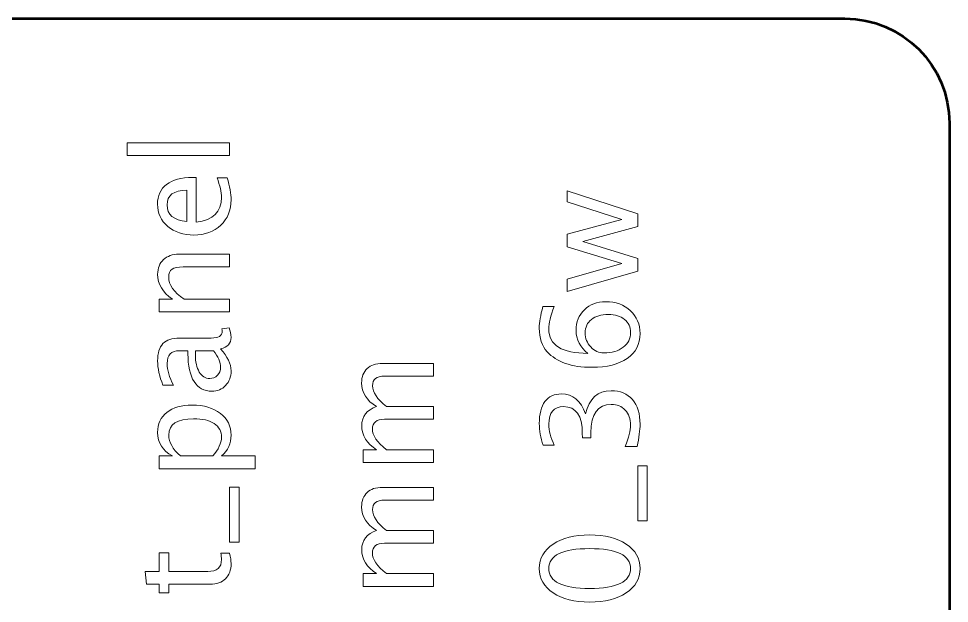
# Model space of a CAD drawing. Header units: centimetres. Extents: x -9.1 to 9.1, y -13.6 to 13.6.
# Drawn here: x 4.6 to 9.05, y 10.753 to 13.55 of the extents above; entities that cross this region are included whole.
import ezdxf

# ---------------------------------------------------------------- set-up
doc = ezdxf.new("R2010")
doc.units = ezdxf.units.CM
doc.header["$MEASUREMENT"] = 0
doc.layers.add('Layer 1', color=7, linetype='Continuous')

msp = doc.modelspace()

# ---------------------------------------------------------------- linework, layer by layer
at = {"layer": 'Layer 1', "lineweight": 53}
msp.add_open_spline([(0.15, 13.05), (0.15, 13.05), (0.15, 0.65), (0.15, 0.65), (0.15, 0.65), (0.15, 0.37386), (0.37386, 0.15), (0.65, 0.15), (0.65, 0.15), (0.65, 0.15), (8.55, 0.15), (8.55, 0.15), (8.55, 0.15), (8.82614, 0.15), (9.05, 0.37386), (9.05, 0.65), (9.05, 0.65), (9.05, 0.65), (9.05, 13.05), (9.05, 13.05), (9.05, 13.05), (9.05, 13.32614), (8.82614, 13.55), (8.55, 13.55), (8.55, 13.55), (8.55, 13.55), (0.65, 13.55), (0.65, 13.55), (0.65, 13.55), (0.37386, 13.55), (0.15, 13.32614), (0.15, 13.05)], degree=3, knots=[0, 0, 0, 0, 0.1111111, 0.1111111, 0.1111111, 0.1111111, 0.2222222, 0.2222222, 0.2222222, 0.2222222, 0.3333333, 0.3333333, 0.3333333, 0.3333333, 0.4444444, 0.4444444, 0.4444444, 0.4444444, 0.5555556, 0.5555556, 0.5555556, 0.5555556, 0.6666667, 0.6666667, 0.6666667, 0.6666667, 0.7777778, 0.7777778, 0.7777778, 0.7777778, 1, 1, 1, 1], dxfattribs=at)
at = {"layer": 'Layer 1', "color": 5, "lineweight": 9}
for points, knots in [([(5.60826, 12.89514), (5.60826, 12.89514), (5.11867, 12.89514), (5.11867, 12.89514), (5.11867, 12.89514), (5.11867, 12.89514), (5.11867, 12.9561), (5.11867, 12.9561), (5.11867, 12.9561), (5.11867, 12.9561), (5.60826, 12.9561), (5.60826, 12.9561), (5.60826, 12.9561), (5.60826, 12.9561), (5.60826, 12.89514), (5.60826, 12.89514)], [0, 0, 0, 0, 0.2, 0.2, 0.2, 0.2, 0.4, 0.4, 0.4, 0.4, 0.6, 0.6, 0.6, 0.6, 1, 1, 1, 1]), ([(5.59746, 12.78837), (5.60974, 12.74741), (5.61588, 12.71238), (5.61588, 12.68316), (5.61588, 12.68316), (5.61588, 12.63331), (5.59937, 12.59278), (5.56646, 12.56155), (5.56646, 12.56155), (5.53354, 12.53033), (5.49089, 12.51467), (5.4384, 12.51467), (5.4384, 12.51467), (5.38749, 12.51467), (5.34569, 12.52843), (5.31298, 12.55605), (5.31298, 12.55605), (5.28039, 12.58367), (5.26409, 12.61902), (5.26409, 12.6621), (5.26409, 12.6621), (5.26409, 12.70285), (5.27859, 12.73439), (5.30759, 12.75662), (5.30759, 12.75662), (5.33659, 12.77884), (5.37765, 12.78995), (5.43088, 12.78995), (5.43088, 12.78995), (5.43088, 12.78995), (5.44951, 12.78964), (5.44951, 12.78964), (5.44951, 12.78964), (5.44951, 12.78964), (5.44951, 12.5769), (5.44951, 12.5769), (5.44951, 12.5769), (5.52994, 12.58579), (5.57016, 12.62505), (5.57016, 12.69459), (5.57016, 12.69459), (5.57016, 12.7201), (5.56296, 12.75132), (5.54857, 12.78837), (5.54857, 12.78837), (5.54857, 12.78837), (5.59746, 12.78837), (5.59746, 12.78837)], [0, 0, 0, 0, 0.0769231, 0.0769231, 0.0769231, 0.0769231, 0.1538462, 0.1538462, 0.1538462, 0.1538462, 0.2307692, 0.2307692, 0.2307692, 0.2307692, 0.3076923, 0.3076923, 0.3076923, 0.3076923, 0.3846154, 0.3846154, 0.3846154, 0.3846154, 0.4615385, 0.4615385, 0.4615385, 0.4615385, 0.5384615, 0.5384615, 0.5384615, 0.5384615, 0.6153846, 0.6153846, 0.6153846, 0.6153846, 0.6923077, 0.6923077, 0.6923077, 0.6923077, 0.7692308, 0.7692308, 0.7692308, 0.7692308, 0.8461538, 0.8461538, 0.8461538, 0.8461538, 1, 1, 1, 1]), ([(5.40379, 12.58008), (5.40379, 12.58008), (5.40379, 12.72868), (5.40379, 12.72868), (5.40379, 12.72868), (5.34114, 12.72868), (5.30981, 12.70529), (5.30981, 12.6586), (5.30981, 12.6586), (5.30981, 12.61161), (5.34114, 12.58547), (5.40379, 12.58008)], [0, 0, 0, 0, 0.25, 0.25, 0.25, 0.25, 0.5, 0.5, 0.5, 0.5, 1, 1, 1, 1]), ([(7.55982, 12.3412), (7.55982, 12.3412), (7.22327, 12.24468), (7.22327, 12.24468), (7.22327, 12.24468), (7.22327, 12.24468), (7.22327, 12.30416), (7.22327, 12.30416), (7.22327, 12.30416), (7.22327, 12.30416), (7.48457, 12.37814), (7.48457, 12.37814), (7.48457, 12.37814), (7.48457, 12.37814), (7.22327, 12.45793), (7.22327, 12.45793), (7.22327, 12.45793), (7.22327, 12.45793), (7.22327, 12.5189), (7.22327, 12.5189), (7.22327, 12.5189), (7.22327, 12.5189), (7.48415, 12.58907), (7.48415, 12.58907), (7.48415, 12.58907), (7.48415, 12.58907), (7.22327, 12.67395), (7.22327, 12.67395), (7.22327, 12.67395), (7.22327, 12.67395), (7.22327, 12.72602), (7.22327, 12.72602), (7.22327, 12.72602), (7.22327, 12.72602), (7.55982, 12.61617), (7.55982, 12.61617), (7.55982, 12.61617), (7.55982, 12.61617), (7.55982, 12.55521), (7.55982, 12.55521), (7.55982, 12.55521), (7.55982, 12.55521), (7.29735, 12.48303), (7.29735, 12.48303), (7.29735, 12.48303), (7.29735, 12.48303), (7.55982, 12.40216), (7.55982, 12.40216), (7.55982, 12.40216), (7.55982, 12.40216), (7.55982, 12.3412), (7.55982, 12.3412)], [0, 0, 0, 0, 0.0714286, 0.0714286, 0.0714286, 0.0714286, 0.1428571, 0.1428571, 0.1428571, 0.1428571, 0.2142857, 0.2142857, 0.2142857, 0.2142857, 0.2857143, 0.2857143, 0.2857143, 0.2857143, 0.3571429, 0.3571429, 0.3571429, 0.3571429, 0.4285714, 0.4285714, 0.4285714, 0.4285714, 0.5, 0.5, 0.5, 0.5, 0.5714286, 0.5714286, 0.5714286, 0.5714286, 0.6428571, 0.6428571, 0.6428571, 0.6428571, 0.7142857, 0.7142857, 0.7142857, 0.7142857, 0.7857143, 0.7857143, 0.7857143, 0.7857143, 0.8571429, 0.8571429, 0.8571429, 0.8571429, 1, 1, 1, 1]), ([(5.60826, 12.14722), (5.60826, 12.14722), (5.27171, 12.14722), (5.27171, 12.14722), (5.27171, 12.14722), (5.27171, 12.14722), (5.27171, 12.20818), (5.27171, 12.20818), (5.27171, 12.20818), (5.27171, 12.20818), (5.33532, 12.20818), (5.33532, 12.20818), (5.33532, 12.20818), (5.28822, 12.24046), (5.26472, 12.28004), (5.26472, 12.32683), (5.26472, 12.32683), (5.26472, 12.35625), (5.27393, 12.37964), (5.29245, 12.39689), (5.29245, 12.39689), (5.31087, 12.41414), (5.33574, 12.42282), (5.36685, 12.42282), (5.36685, 12.42282), (5.36685, 12.42282), (5.60826, 12.42282), (5.60826, 12.42282), (5.60826, 12.42282), (5.60826, 12.42282), (5.60826, 12.36186), (5.60826, 12.36186), (5.60826, 12.36186), (5.60826, 12.36186), (5.38675, 12.36186), (5.38675, 12.36186), (5.38675, 12.36186), (5.36177, 12.36186), (5.34399, 12.35816), (5.33341, 12.35085), (5.33341, 12.35085), (5.32272, 12.34345), (5.31743, 12.33127), (5.31743, 12.31424), (5.31743, 12.31424), (5.31743, 12.27676), (5.34188, 12.24141), (5.39077, 12.20818), (5.39077, 12.20818), (5.39077, 12.20818), (5.60826, 12.20818), (5.60826, 12.20818), (5.60826, 12.20818), (5.60826, 12.20818), (5.60826, 12.14722), (5.60826, 12.14722)], [0, 0, 0, 0, 0.0666667, 0.0666667, 0.0666667, 0.0666667, 0.1333333, 0.1333333, 0.1333333, 0.1333333, 0.2, 0.2, 0.2, 0.2, 0.2666667, 0.2666667, 0.2666667, 0.2666667, 0.3333333, 0.3333333, 0.3333333, 0.3333333, 0.4, 0.4, 0.4, 0.4, 0.4666667, 0.4666667, 0.4666667, 0.4666667, 0.5333333, 0.5333333, 0.5333333, 0.5333333, 0.6, 0.6, 0.6, 0.6, 0.6666667, 0.6666667, 0.6666667, 0.6666667, 0.7333333, 0.7333333, 0.7333333, 0.7333333, 0.8, 0.8, 0.8, 0.8, 0.8666667, 0.8666667, 0.8666667, 0.8666667, 1, 1, 1, 1]), ([(7.32191, 11.94856), (7.28412, 11.97777), (7.26518, 12.01449), (7.26518, 12.05874), (7.26518, 12.05874), (7.26518, 12.09885), (7.27841, 12.13166), (7.30497, 12.15727), (7.30497, 12.15727), (7.33154, 12.18278), (7.36562, 12.19559), (7.40721, 12.19559), (7.40721, 12.19559), (7.45494, 12.19559), (7.4942, 12.1813), (7.525, 12.15262), (7.525, 12.15262), (7.5558, 12.12394), (7.57125, 12.08753), (7.57125, 12.04318), (7.57125, 12.04318), (7.57125, 11.9928), (7.55082, 11.95322), (7.51008, 11.92475), (7.51008, 11.92475), (7.46923, 11.89617), (7.41271, 11.88189), (7.34064, 11.88189), (7.34064, 11.88189), (7.24348, 11.88189), (7.17226, 11.90686), (7.12675, 11.95671), (7.12675, 11.95671), (7.10177, 11.9838), (7.08928, 12.02127), (7.08928, 12.06901), (7.08928, 12.06901), (7.08928, 12.09674), (7.095, 12.13113), (7.10643, 12.17209), (7.10643, 12.17209), (7.10643, 12.17209), (7.15977, 12.17209), (7.15977, 12.17209), (7.15977, 12.17209), (7.14326, 12.1288), (7.135, 12.09324), (7.135, 12.0653), (7.135, 12.0653), (7.135, 11.98751), (7.19734, 11.94856), (7.32191, 11.94856)], [0, 0, 0, 0, 0.0714286, 0.0714286, 0.0714286, 0.0714286, 0.1428571, 0.1428571, 0.1428571, 0.1428571, 0.2142857, 0.2142857, 0.2142857, 0.2142857, 0.2857143, 0.2857143, 0.2857143, 0.2857143, 0.3571429, 0.3571429, 0.3571429, 0.3571429, 0.4285714, 0.4285714, 0.4285714, 0.4285714, 0.5, 0.5, 0.5, 0.5, 0.5714286, 0.5714286, 0.5714286, 0.5714286, 0.6428571, 0.6428571, 0.6428571, 0.6428571, 0.7142857, 0.7142857, 0.7142857, 0.7142857, 0.7857143, 0.7857143, 0.7857143, 0.7857143, 0.8571429, 0.8571429, 0.8571429, 0.8571429, 1, 1, 1, 1]), ([(7.41927, 12.13463), (7.3853, 12.13463), (7.35842, 12.12679), (7.33863, 12.11102), (7.33863, 12.11102), (7.31884, 12.09526), (7.30899, 12.07367), (7.30899, 12.04624), (7.30899, 12.04624), (7.30899, 12.0201), (7.31767, 11.99777), (7.33514, 11.97915), (7.33514, 11.97915), (7.35249, 11.96041), (7.37345, 11.9511), (7.39789, 11.9511), (7.39789, 11.9511), (7.43642, 11.9511), (7.46732, 11.95999), (7.4906, 11.97766), (7.4906, 11.97766), (7.51389, 11.99544), (7.52553, 12.01894), (7.52553, 12.04815), (7.52553, 12.04815), (7.52553, 12.07472), (7.516, 12.09578), (7.49695, 12.11134), (7.49695, 12.11134), (7.4779, 12.1269), (7.45198, 12.13463), (7.41927, 12.13463)], [0, 0, 0, 0, 0.1111111, 0.1111111, 0.1111111, 0.1111111, 0.2222222, 0.2222222, 0.2222222, 0.2222222, 0.3333333, 0.3333333, 0.3333333, 0.3333333, 0.4444444, 0.4444444, 0.4444444, 0.4444444, 0.5555556, 0.5555556, 0.5555556, 0.5555556, 0.6666667, 0.6666667, 0.6666667, 0.6666667, 0.7777778, 0.7777778, 0.7777778, 0.7777778, 1, 1, 1, 1]), ([(5.5654, 11.97006), (5.59905, 11.93343), (5.61588, 11.89819), (5.61588, 11.86432), (5.61588, 11.86432), (5.61588, 11.83649), (5.6072, 11.81331), (5.58974, 11.795), (5.58974, 11.795), (5.57228, 11.77659), (5.55026, 11.76738), (5.5237, 11.76738), (5.5237, 11.76738), (5.48697, 11.76738), (5.45872, 11.78283), (5.43903, 11.81374), (5.43903, 11.81374), (5.41935, 11.84464), (5.4095, 11.88898), (5.4095, 11.94677), (5.4095, 11.94677), (5.4095, 11.94677), (5.4095, 11.96107), (5.4095, 11.96107), (5.4095, 11.96107), (5.4095, 11.96107), (5.36897, 11.96107), (5.36897, 11.96107), (5.36897, 11.96107), (5.32992, 11.96107), (5.31044, 11.94074), (5.31044, 11.89999), (5.31044, 11.89999), (5.31044, 11.86845), (5.32039, 11.83395), (5.34029, 11.79659), (5.34029, 11.79659), (5.34029, 11.79659), (5.29012, 11.79659), (5.29012, 11.79659), (5.29012, 11.79659), (5.27319, 11.83765), (5.26472, 11.87639), (5.26472, 11.91269), (5.26472, 11.91269), (5.26472, 11.95005), (5.27319, 11.97768), (5.29023, 11.99536), (5.29023, 11.99536), (5.30727, 12.01314), (5.33352, 12.02203), (5.36897, 12.02203), (5.36897, 12.02203), (5.36897, 12.02203), (5.52105, 12.02203), (5.52105, 12.02203), (5.52105, 12.02203), (5.55587, 12.02203), (5.57333, 12.03271), (5.57333, 12.0542), (5.57333, 12.0542), (5.57333, 12.05684), (5.57291, 12.06076), (5.57206, 12.06595), (5.57206, 12.06595), (5.57206, 12.06595), (5.60593, 12.07029), (5.60593, 12.07029), (5.60593, 12.07029), (5.6126, 12.05642), (5.61588, 12.04118), (5.61588, 12.02446), (5.61588, 12.02446), (5.61588, 11.99599), (5.59905, 11.97789), (5.5654, 11.97006)], [0, 0, 0, 0, 0.05, 0.05, 0.05, 0.05, 0.1, 0.1, 0.1, 0.1, 0.15, 0.15, 0.15, 0.15, 0.2, 0.2, 0.2, 0.2, 0.25, 0.25, 0.25, 0.25, 0.3, 0.3, 0.3, 0.3, 0.35, 0.35, 0.35, 0.35, 0.4, 0.4, 0.4, 0.4, 0.45, 0.45, 0.45, 0.45, 0.5, 0.5, 0.5, 0.5, 0.55, 0.55, 0.55, 0.55, 0.6, 0.6, 0.6, 0.6, 0.65, 0.65, 0.65, 0.65, 0.7, 0.7, 0.7, 0.7, 0.75, 0.75, 0.75, 0.75, 0.8, 0.8, 0.8, 0.8, 0.85, 0.85, 0.85, 0.85, 0.9, 0.9, 0.9, 0.9, 1, 1, 1, 1]), ([(5.53217, 11.96107), (5.53217, 11.96107), (5.4457, 11.96107), (5.4457, 11.96107), (5.4457, 11.96107), (5.4457, 11.96107), (5.44506, 11.94148), (5.44506, 11.94148), (5.44506, 11.94148), (5.44506, 11.90761), (5.45131, 11.8803), (5.4638, 11.85946), (5.4638, 11.85946), (5.47639, 11.83871), (5.49301, 11.82834), (5.51375, 11.82834), (5.51375, 11.82834), (5.52825, 11.82834), (5.54053, 11.83353), (5.55058, 11.84379), (5.55058, 11.84379), (5.56063, 11.85416), (5.56571, 11.86676), (5.56571, 11.88168), (5.56571, 11.88168), (5.56571, 11.90708), (5.5545, 11.93354), (5.53217, 11.96107)], [0, 0, 0, 0, 0.125, 0.125, 0.125, 0.125, 0.25, 0.25, 0.25, 0.25, 0.375, 0.375, 0.375, 0.375, 0.5, 0.5, 0.5, 0.5, 0.625, 0.625, 0.625, 0.625, 0.75, 0.75, 0.75, 0.75, 1, 1, 1, 1]), ([(6.58404, 11.42683), (6.58404, 11.42683), (6.24749, 11.42683), (6.24749, 11.42683), (6.24749, 11.42683), (6.24749, 11.42683), (6.24749, 11.48779), (6.24749, 11.48779), (6.24749, 11.48779), (6.24749, 11.48779), (6.3111, 11.48779), (6.3111, 11.48779), (6.3111, 11.48779), (6.264, 11.51753), (6.2405, 11.55563), (6.2405, 11.60231), (6.2405, 11.60231), (6.2405, 11.64729), (6.264, 11.67788), (6.3111, 11.69418), (6.3111, 11.69418), (6.26358, 11.72307), (6.23987, 11.76074), (6.23987, 11.80699), (6.23987, 11.80699), (6.23987, 11.83652), (6.24855, 11.85949), (6.26601, 11.87589), (6.26601, 11.87589), (6.28347, 11.8923), (6.30792, 11.90055), (6.33935, 11.90055), (6.33935, 11.90055), (6.33935, 11.90055), (6.58404, 11.90055), (6.58404, 11.90055), (6.58404, 11.90055), (6.58404, 11.90055), (6.58404, 11.83959), (6.58404, 11.83959), (6.58404, 11.83959), (6.58404, 11.83959), (6.34941, 11.83959), (6.34941, 11.83959), (6.34941, 11.83959), (6.3111, 11.83959), (6.29194, 11.82435), (6.29194, 11.79387), (6.29194, 11.79387), (6.29194, 11.76223), (6.31427, 11.72899), (6.35904, 11.69418), (6.35904, 11.69418), (6.35904, 11.69418), (6.58404, 11.69418), (6.58404, 11.69418), (6.58404, 11.69418), (6.58404, 11.69418), (6.58404, 11.63322), (6.58404, 11.63322), (6.58404, 11.63322), (6.58404, 11.63322), (6.3492, 11.63322), (6.3492, 11.63322), (6.3492, 11.63322), (6.31057, 11.63322), (6.2913, 11.61776), (6.2913, 11.58675), (6.2913, 11.58675), (6.2913, 11.55595), (6.31374, 11.52293), (6.35872, 11.48779), (6.35872, 11.48779), (6.35872, 11.48779), (6.58404, 11.48779), (6.58404, 11.48779), (6.58404, 11.48779), (6.58404, 11.48779), (6.58404, 11.42683), (6.58404, 11.42683)], [0, 0, 0, 0, 0.047619, 0.047619, 0.047619, 0.047619, 0.0952381, 0.0952381, 0.0952381, 0.0952381, 0.1428571, 0.1428571, 0.1428571, 0.1428571, 0.1904762, 0.1904762, 0.1904762, 0.1904762, 0.2380952, 0.2380952, 0.2380952, 0.2380952, 0.2857143, 0.2857143, 0.2857143, 0.2857143, 0.3333333, 0.3333333, 0.3333333, 0.3333333, 0.3809524, 0.3809524, 0.3809524, 0.3809524, 0.4285714, 0.4285714, 0.4285714, 0.4285714, 0.4761905, 0.4761905, 0.4761905, 0.4761905, 0.5238095, 0.5238095, 0.5238095, 0.5238095, 0.5714286, 0.5714286, 0.5714286, 0.5714286, 0.6190476, 0.6190476, 0.6190476, 0.6190476, 0.6666667, 0.6666667, 0.6666667, 0.6666667, 0.7142857, 0.7142857, 0.7142857, 0.7142857, 0.7619048, 0.7619048, 0.7619048, 0.7619048, 0.8095238, 0.8095238, 0.8095238, 0.8095238, 0.8571429, 0.8571429, 0.8571429, 0.8571429, 0.9047619, 0.9047619, 0.9047619, 0.9047619, 1, 1, 1, 1]), ([(7.55664, 11.50257), (7.55664, 11.50257), (7.49949, 11.50257), (7.49949, 11.50257), (7.49949, 11.50257), (7.51685, 11.54617), (7.52553, 11.58036), (7.52553, 11.60544), (7.52553, 11.60544), (7.52553, 11.63497), (7.51706, 11.65879), (7.50002, 11.6771), (7.50002, 11.6771), (7.48298, 11.69541), (7.46076, 11.70451), (7.43345, 11.70451), (7.43345, 11.70451), (7.36868, 11.70451), (7.3363, 11.65943), (7.3363, 11.56925), (7.3363, 11.56925), (7.3363, 11.56925), (7.3363, 11.54512), (7.3363, 11.54512), (7.3363, 11.54512), (7.3363, 11.54512), (7.29534, 11.54512), (7.29534, 11.54512), (7.29534, 11.54512), (7.29534, 11.54512), (7.29502, 11.56649), (7.29502, 11.56649), (7.29502, 11.56649), (7.29502, 11.65127), (7.26518, 11.69372), (7.20538, 11.69372), (7.20538, 11.69372), (7.1585, 11.69372), (7.135, 11.66556), (7.135, 11.60936), (7.135, 11.60936), (7.135, 11.57919), (7.14368, 11.54575), (7.16104, 11.50892), (7.16104, 11.50892), (7.16104, 11.50892), (7.1077, 11.50892), (7.1077, 11.50892), (7.1077, 11.50892), (7.09542, 11.54501), (7.08928, 11.57983), (7.08928, 11.61327), (7.08928, 11.61327), (7.08928, 11.65879), (7.09839, 11.69382), (7.11659, 11.71816), (7.11659, 11.71816), (7.13469, 11.7425), (7.16104, 11.75468), (7.19554, 11.75468), (7.19554, 11.75468), (7.24941, 11.75468), (7.28783, 11.72282), (7.31069, 11.659), (7.31069, 11.659), (7.32794, 11.73298), (7.36847, 11.76992), (7.4325, 11.76992), (7.4325, 11.76992), (7.47568, 11.76992), (7.50965, 11.75563), (7.53431, 11.72716), (7.53431, 11.72716), (7.55897, 11.69869), (7.57125, 11.65953), (7.57125, 11.60978), (7.57125, 11.60978), (7.57125, 11.58142), (7.56638, 11.54575), (7.55664, 11.50257)], [0, 0, 0, 0, 0.047619, 0.047619, 0.047619, 0.047619, 0.0952381, 0.0952381, 0.0952381, 0.0952381, 0.1428571, 0.1428571, 0.1428571, 0.1428571, 0.1904762, 0.1904762, 0.1904762, 0.1904762, 0.2380952, 0.2380952, 0.2380952, 0.2380952, 0.2857143, 0.2857143, 0.2857143, 0.2857143, 0.3333333, 0.3333333, 0.3333333, 0.3333333, 0.3809524, 0.3809524, 0.3809524, 0.3809524, 0.4285714, 0.4285714, 0.4285714, 0.4285714, 0.4761905, 0.4761905, 0.4761905, 0.4761905, 0.5238095, 0.5238095, 0.5238095, 0.5238095, 0.5714286, 0.5714286, 0.5714286, 0.5714286, 0.6190476, 0.6190476, 0.6190476, 0.6190476, 0.6666667, 0.6666667, 0.6666667, 0.6666667, 0.7142857, 0.7142857, 0.7142857, 0.7142857, 0.7619048, 0.7619048, 0.7619048, 0.7619048, 0.8095238, 0.8095238, 0.8095238, 0.8095238, 0.8571429, 0.8571429, 0.8571429, 0.8571429, 0.9047619, 0.9047619, 0.9047619, 0.9047619, 1, 1, 1, 1]), ([(5.73082, 11.39695), (5.73082, 11.39695), (5.27171, 11.39695), (5.27171, 11.39695), (5.27171, 11.39695), (5.27171, 11.39695), (5.27171, 11.45791), (5.27171, 11.45791), (5.27171, 11.45791), (5.27171, 11.45791), (5.33532, 11.45791), (5.33532, 11.45791), (5.33532, 11.45791), (5.28822, 11.48289), (5.26472, 11.52046), (5.26472, 11.57053), (5.26472, 11.57053), (5.26472, 11.61106), (5.27944, 11.64292), (5.30896, 11.6662), (5.30896, 11.6662), (5.33849, 11.68948), (5.37881, 11.70113), (5.42993, 11.70113), (5.42993, 11.70113), (5.4856, 11.70113), (5.53058, 11.6879), (5.56466, 11.66154), (5.56466, 11.66154), (5.59884, 11.63519), (5.61588, 11.60048), (5.61588, 11.55751), (5.61588, 11.55751), (5.61588, 11.5176), (5.60064, 11.48437), (5.57005, 11.45791), (5.57005, 11.45791), (5.57005, 11.45791), (5.73082, 11.45791), (5.73082, 11.45791), (5.73082, 11.45791), (5.73082, 11.45791), (5.73082, 11.39695), (5.73082, 11.39695)], [0, 0, 0, 0, 0.0833333, 0.0833333, 0.0833333, 0.0833333, 0.1666667, 0.1666667, 0.1666667, 0.1666667, 0.25, 0.25, 0.25, 0.25, 0.3333333, 0.3333333, 0.3333333, 0.3333333, 0.4166667, 0.4166667, 0.4166667, 0.4166667, 0.5, 0.5, 0.5, 0.5, 0.5833333, 0.5833333, 0.5833333, 0.5833333, 0.6666667, 0.6666667, 0.6666667, 0.6666667, 0.75, 0.75, 0.75, 0.75, 0.8333333, 0.8333333, 0.8333333, 0.8333333, 1, 1, 1, 1]), ([(5.52804, 11.45791), (5.55608, 11.48934), (5.57016, 11.51929), (5.57016, 11.54776), (5.57016, 11.54776), (5.57016, 11.57582), (5.55841, 11.59751), (5.53502, 11.61275), (5.53502, 11.61275), (5.51163, 11.6281), (5.47872, 11.63572), (5.43617, 11.63572), (5.43617, 11.63572), (5.35743, 11.63572), (5.31806, 11.60969), (5.31806, 11.55762), (5.31806, 11.55762), (5.31806, 11.52353), (5.33648, 11.4903), (5.37342, 11.45791), (5.37342, 11.45791), (5.37342, 11.45791), (5.52804, 11.45791), (5.52804, 11.45791)], [0, 0, 0, 0, 0.1428571, 0.1428571, 0.1428571, 0.1428571, 0.2857143, 0.2857143, 0.2857143, 0.2857143, 0.4285714, 0.4285714, 0.4285714, 0.4285714, 0.5714286, 0.5714286, 0.5714286, 0.5714286, 0.7142857, 0.7142857, 0.7142857, 0.7142857, 1, 1, 1, 1]), ([(7.60554, 11.14697), (7.60554, 11.14697), (7.55982, 11.14697), (7.55982, 11.14697), (7.55982, 11.14697), (7.55982, 11.14697), (7.55982, 11.41114), (7.55982, 11.41114), (7.55982, 11.41114), (7.55982, 11.41114), (7.60554, 11.41114), (7.60554, 11.41114), (7.60554, 11.41114), (7.60554, 11.41114), (7.60554, 11.14697), (7.60554, 11.14697)], [0, 0, 0, 0, 0.2, 0.2, 0.2, 0.2, 0.4, 0.4, 0.4, 0.4, 0.6, 0.6, 0.6, 0.6, 1, 1, 1, 1]), ([(5.65398, 11.04516), (5.65398, 11.04516), (5.60826, 11.04516), (5.60826, 11.04516), (5.60826, 11.04516), (5.60826, 11.04516), (5.60826, 11.30933), (5.60826, 11.30933), (5.60826, 11.30933), (5.60826, 11.30933), (5.65398, 11.30933), (5.65398, 11.30933), (5.65398, 11.30933), (5.65398, 11.30933), (5.65398, 11.04516), (5.65398, 11.04516)], [0, 0, 0, 0, 0.2, 0.2, 0.2, 0.2, 0.4, 0.4, 0.4, 0.4, 0.6, 0.6, 0.6, 0.6, 1, 1, 1, 1]), ([(6.58404, 10.83395), (6.58404, 10.83395), (6.24749, 10.83395), (6.24749, 10.83395), (6.24749, 10.83395), (6.24749, 10.83395), (6.24749, 10.89491), (6.24749, 10.89491), (6.24749, 10.89491), (6.24749, 10.89491), (6.3111, 10.89491), (6.3111, 10.89491), (6.3111, 10.89491), (6.264, 10.92465), (6.2405, 10.96275), (6.2405, 11.00943), (6.2405, 11.00943), (6.2405, 11.05441), (6.264, 11.085), (6.3111, 11.1013), (6.3111, 11.1013), (6.26358, 11.13019), (6.23987, 11.16786), (6.23987, 11.21411), (6.23987, 11.21411), (6.23987, 11.24364), (6.24855, 11.26661), (6.26601, 11.28301), (6.26601, 11.28301), (6.28347, 11.29942), (6.30792, 11.30767), (6.33935, 11.30767), (6.33935, 11.30767), (6.33935, 11.30767), (6.58404, 11.30767), (6.58404, 11.30767), (6.58404, 11.30767), (6.58404, 11.30767), (6.58404, 11.24671), (6.58404, 11.24671), (6.58404, 11.24671), (6.58404, 11.24671), (6.34941, 11.24671), (6.34941, 11.24671), (6.34941, 11.24671), (6.3111, 11.24671), (6.29194, 11.23147), (6.29194, 11.20099), (6.29194, 11.20099), (6.29194, 11.16935), (6.31427, 11.13611), (6.35904, 11.1013), (6.35904, 11.1013), (6.35904, 11.1013), (6.58404, 11.1013), (6.58404, 11.1013), (6.58404, 11.1013), (6.58404, 11.1013), (6.58404, 11.04034), (6.58404, 11.04034), (6.58404, 11.04034), (6.58404, 11.04034), (6.3492, 11.04034), (6.3492, 11.04034), (6.3492, 11.04034), (6.31057, 11.04034), (6.2913, 11.02488), (6.2913, 10.99387), (6.2913, 10.99387), (6.2913, 10.96307), (6.31374, 10.93005), (6.35872, 10.89491), (6.35872, 10.89491), (6.35872, 10.89491), (6.58404, 10.89491), (6.58404, 10.89491), (6.58404, 10.89491), (6.58404, 10.89491), (6.58404, 10.83395), (6.58404, 10.83395)], [0, 0, 0, 0, 0.047619, 0.047619, 0.047619, 0.047619, 0.0952381, 0.0952381, 0.0952381, 0.0952381, 0.1428571, 0.1428571, 0.1428571, 0.1428571, 0.1904762, 0.1904762, 0.1904762, 0.1904762, 0.2380952, 0.2380952, 0.2380952, 0.2380952, 0.2857143, 0.2857143, 0.2857143, 0.2857143, 0.3333333, 0.3333333, 0.3333333, 0.3333333, 0.3809524, 0.3809524, 0.3809524, 0.3809524, 0.4285714, 0.4285714, 0.4285714, 0.4285714, 0.4761905, 0.4761905, 0.4761905, 0.4761905, 0.5238095, 0.5238095, 0.5238095, 0.5238095, 0.5714286, 0.5714286, 0.5714286, 0.5714286, 0.6190476, 0.6190476, 0.6190476, 0.6190476, 0.6666667, 0.6666667, 0.6666667, 0.6666667, 0.7142857, 0.7142857, 0.7142857, 0.7142857, 0.7619048, 0.7619048, 0.7619048, 0.7619048, 0.8095238, 0.8095238, 0.8095238, 0.8095238, 0.8571429, 0.8571429, 0.8571429, 0.8571429, 0.9047619, 0.9047619, 0.9047619, 0.9047619, 1, 1, 1, 1]), ([(7.57125, 10.91943), (7.57125, 10.87128), (7.54913, 10.83244), (7.505, 10.80301), (7.505, 10.80301), (7.46087, 10.77349), (7.40266, 10.75878), (7.33027, 10.75878), (7.33027, 10.75878), (7.25788, 10.75878), (7.19967, 10.77349), (7.15554, 10.80301), (7.15554, 10.80301), (7.1114, 10.83244), (7.08928, 10.87128), (7.08928, 10.91943), (7.08928, 10.91943), (7.08928, 10.96781), (7.1113, 11.00665), (7.15532, 11.03607), (7.15532, 11.03607), (7.19935, 11.06538), (7.25767, 11.0801), (7.33027, 11.0801), (7.33027, 11.0801), (7.40266, 11.0801), (7.46087, 11.06538), (7.505, 11.03607), (7.505, 11.03607), (7.54913, 11.00665), (7.57125, 10.96781), (7.57125, 10.91943)], [0, 0, 0, 0, 0.1111111, 0.1111111, 0.1111111, 0.1111111, 0.2222222, 0.2222222, 0.2222222, 0.2222222, 0.3333333, 0.3333333, 0.3333333, 0.3333333, 0.4444444, 0.4444444, 0.4444444, 0.4444444, 0.5555556, 0.5555556, 0.5555556, 0.5555556, 0.6666667, 0.6666667, 0.6666667, 0.6666667, 0.7777778, 0.7777778, 0.7777778, 0.7777778, 1, 1, 1, 1]), ([(5.60815, 10.99246), (5.61334, 10.97362), (5.61588, 10.95721), (5.61588, 10.94335), (5.61588, 10.94335), (5.61588, 10.91223), (5.60699, 10.888), (5.58921, 10.87064), (5.58921, 10.87064), (5.57143, 10.85318), (5.54677, 10.8445), (5.51513, 10.8445), (5.51513, 10.8445), (5.51513, 10.8445), (5.31743, 10.8445), (5.31743, 10.8445), (5.31743, 10.8445), (5.31743, 10.8445), (5.31743, 10.80238), (5.31743, 10.80238), (5.31743, 10.80238), (5.31743, 10.80238), (5.27171, 10.80238), (5.27171, 10.80238), (5.27171, 10.80238), (5.27171, 10.80238), (5.27171, 10.8445), (5.27171, 10.8445), (5.27171, 10.8445), (5.27171, 10.8445), (5.21086, 10.8445), (5.21086, 10.8445), (5.21086, 10.8445), (5.21086, 10.8445), (5.20503, 10.90546), (5.20503, 10.90546), (5.20503, 10.90546), (5.20503, 10.90546), (5.27171, 10.90546), (5.27171, 10.90546), (5.27171, 10.90546), (5.27171, 10.90546), (5.27171, 10.99373), (5.27171, 10.99373), (5.27171, 10.99373), (5.27171, 10.99373), (5.31743, 10.99373), (5.31743, 10.99373), (5.31743, 10.99373), (5.31743, 10.99373), (5.31743, 10.90546), (5.31743, 10.90546), (5.31743, 10.90546), (5.31743, 10.90546), (5.50412, 10.90546), (5.50412, 10.90546), (5.50412, 10.90546), (5.54815, 10.90546), (5.57016, 10.92462), (5.57016, 10.96282), (5.57016, 10.96282), (5.57016, 10.97097), (5.56878, 10.98081), (5.56614, 10.99246), (5.56614, 10.99246), (5.56614, 10.99246), (5.60815, 10.99246), (5.60815, 10.99246)], [0, 0, 0, 0, 0.0555556, 0.0555556, 0.0555556, 0.0555556, 0.1111111, 0.1111111, 0.1111111, 0.1111111, 0.1666667, 0.1666667, 0.1666667, 0.1666667, 0.2222222, 0.2222222, 0.2222222, 0.2222222, 0.2777778, 0.2777778, 0.2777778, 0.2777778, 0.3333333, 0.3333333, 0.3333333, 0.3333333, 0.3888889, 0.3888889, 0.3888889, 0.3888889, 0.4444444, 0.4444444, 0.4444444, 0.4444444, 0.5, 0.5, 0.5, 0.5, 0.5555556, 0.5555556, 0.5555556, 0.5555556, 0.6111111, 0.6111111, 0.6111111, 0.6111111, 0.6666667, 0.6666667, 0.6666667, 0.6666667, 0.7222222, 0.7222222, 0.7222222, 0.7222222, 0.7777778, 0.7777778, 0.7777778, 0.7777778, 0.8333333, 0.8333333, 0.8333333, 0.8333333, 0.8888889, 0.8888889, 0.8888889, 0.8888889, 1, 1, 1, 1]), ([(7.52553, 10.91932), (7.52553, 10.98294), (7.46044, 11.01469), (7.33027, 11.01469), (7.33027, 11.01469), (7.20009, 11.01469), (7.135, 10.98294), (7.135, 10.91932), (7.135, 10.91932), (7.135, 10.85593), (7.20009, 10.82418), (7.33027, 10.82418), (7.33027, 10.82418), (7.46044, 10.82418), (7.52553, 10.85593), (7.52553, 10.91932)], [0, 0, 0, 0, 0.2, 0.2, 0.2, 0.2, 0.4, 0.4, 0.4, 0.4, 0.6, 0.6, 0.6, 0.6, 1, 1, 1, 1])]:
    msp.add_open_spline(points, degree=3, knots=knots, dxfattribs=at)

doc.saveas('drawing.dxf')
